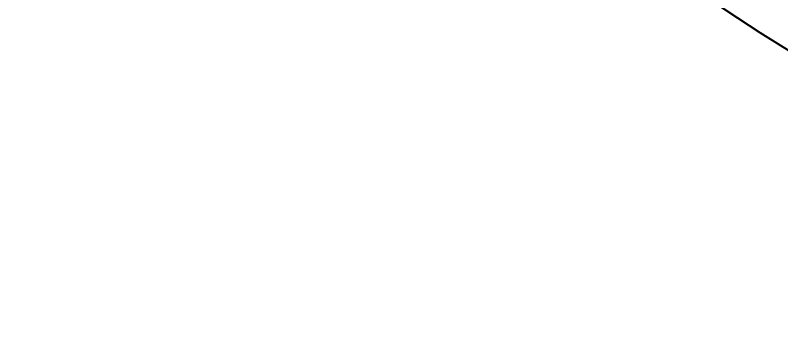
# Model space of a CAD drawing. Header units: inches. Extents: x 0 to 11, y 0 to 8.4.
# Drawn here: x 2.9552 to 3.4186, y 4.3973 to 4.5907 of the extents above; entities that cross this region are included whole.
import ezdxf

# ---------------------------------------------------------------- set-up
doc = ezdxf.new("R2010")
doc.units = ezdxf.units.IN
doc.header["$MEASUREMENT"] = 0
doc.header["$PDSIZE"] = -1
doc.layers.add('DIM', color=3, linetype='Continuous')
doc.layers.add('OBJ', color=50, linetype='Continuous')
doc.dimstyles.get("Standard").update_dxf_attribs({"dimtxt": 0.18, "dimasz": 0.18, "dimexe": 0.18, "dimexo": 0.0625, "dimgap": 0.09, "dimtad": 0, "dimtih": 1, "dimtoh": 1, "dimdec": 4, "dimzin": 0, "dimdsep": 46, "dimtxsty": 'Standard', "dimcen": 0.09, "dimadec": 0, "dimazin": 0, "dimtfac": 1, "dimtdec": 4, "dimtofl": 0, "dimtmove": 0, "dimatfit": 3, "dimfxl": 1, "dimtolj": 1, "dimtzin": 0, "dimarcsym": 0})

# ---------------------------------------------------------------- blocks, each defined once
blk = doc.blocks.new('*D2')
at = {"layer": 'Defpoints', "color": 0, "transparency": 16777216}
for p in [(4.13618, 5.72098), (2.78993, 4.59598), (2.78993, 4.28252)]:
    blk.add_point(p, dxfattribs=at)
at = {"layer": 'DIM', "color": 0, "lineweight": -2, "transparency": 16777216}
for p, q in [((4.13618, 5.67098), (4.13618, 4.15752)), ((2.78993, 4.54598), (2.78993, 4.15752)), ((2.91993, 4.28252), (3.19472, 4.28252)), ((4.00618, 4.28252), (3.73139, 4.28252))]:
    blk.add_line(p, q, dxfattribs=at)
at = {"layer": 'DIM', "color": 0, "transparency": 16777216}
for points in [[(2.91993, 4.30418), (2.91993, 4.26085), (2.78993, 4.28252)], [(4.00618, 4.30418), (4.00618, 4.26085), (4.13618, 4.28252)]]:
    blk.add_solid(points, dxfattribs=at)
at = {"layer": 'DIM', "color": 0, "transparency": 16777216, "insert": (3.46305, 4.28252), "char_height": 0.125, "attachment_point": 5}
blk.add_mtext('\\A1;16.15', dxfattribs=at)

msp = doc.modelspace()

# ---------------------------------------------------------------- linework, layer by layer
at = {"layer": 'OBJ'}
msp.add_circle((4.13617956, 5.72097753), 1.35416667, dxfattribs=at)

# ---------------------------------------------------------------- dimensions: what is measured, and where the dimension line sits
at = {"layer": 'DIM'}
dim = msp.add_linear_dim(base=(2.78992978, 4.2825157), p1=(4.13617956, 5.72097753), p2=(2.78992978, 4.59597753), dimstyle='Standard', override={"dimtxt": 0.125, "dimasz": 0.13, "dimexe": 0.125, "dimexo": 0.05, "dimgap": 0.06, "dimdec": 2, "dimlfac": 12, "dimzin": 1, "dimadec": 2, "dimtdec": 2, "dimtzin": 1}, dxfattribs=at)
dim.commit()
dim.dimension.update_dxf_attribs({"geometry": '*D2', "text_midpoint": (3.46305467, 4.2825157)})

doc.saveas('drawing.dxf')
